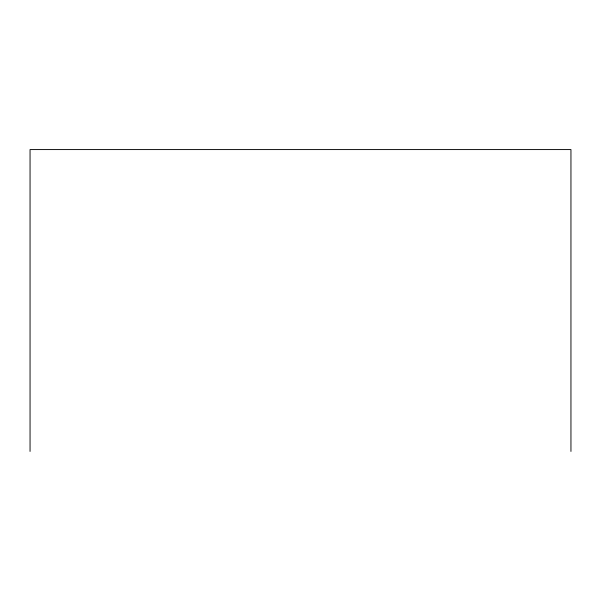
<?xml version="1.0" encoding="UTF-8"?>
<svg xmlns="http://www.w3.org/2000/svg" width="601" height="601" viewBox="0 0 601 601"><rect width="100%" height="100%" fill="white"/><g stroke="black" fill="none" stroke-linecap="round" stroke-linejoin="round"><path stroke-width="0.9" d="M570.95 451.426L570.95 149.574L30.05 149.574L30.05 451.426"/></g></svg>
